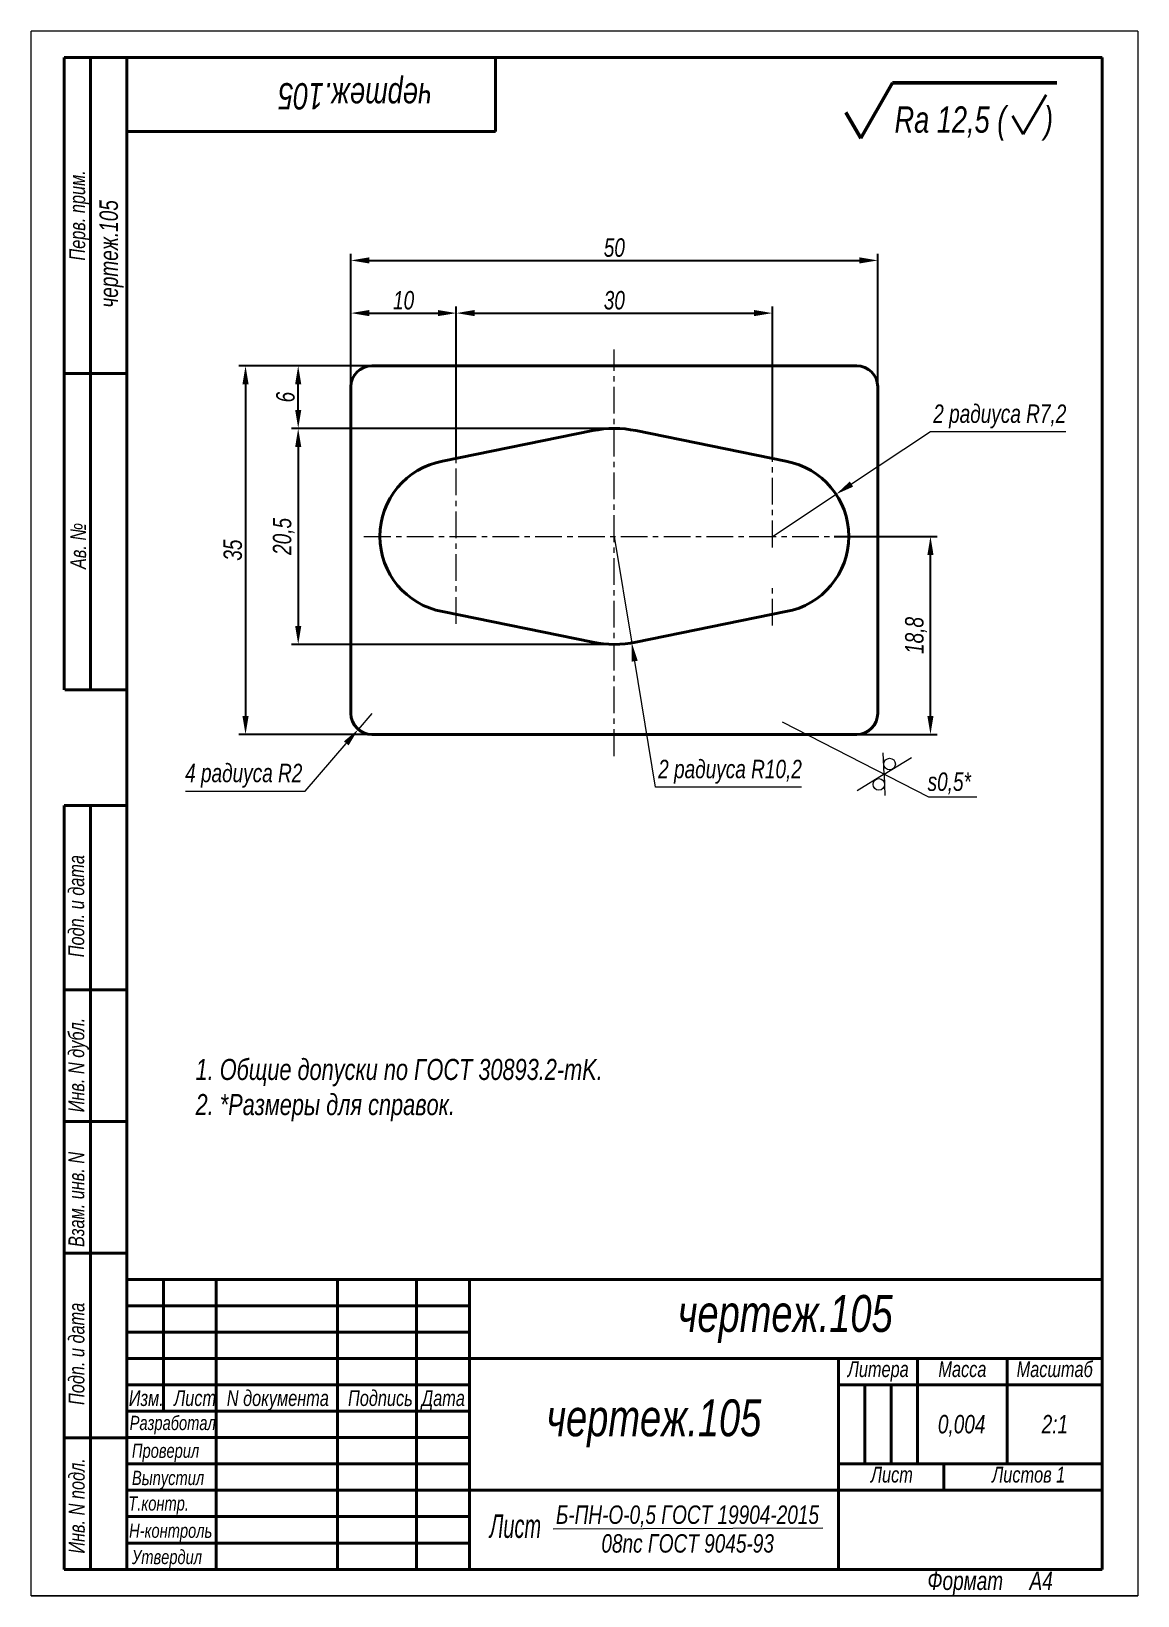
# Model space of a CAD drawing. Header units: millimetres. Extents: x 14684 to 14894, y -9134 to -8837.
import ezdxf

# ---------------------------------------------------------------- set-up
doc = ezdxf.new("R2010")
doc.units = ezdxf.units.MM
doc.linetypes.add('LT_08', pattern=[10.16, 6.35, -1.27, 1.27, -1.27])
for name, color, linetype, lineweight in [('Layer_01', 3, 'Continuous', 13), ('Layer_07', 3, 'Continuous', 13), ('Layer_08', 1, 'Continuous', 15), ('Layer_09', 6, 'Continuous', 15), ('Layer_13', 1, 'Continuous', 13), ('Layer_15', 7, 'Continuous', 40), ('Layer_19', 7, 'Continuous', 50), ('Layer_20', 8, 'Continuous', 20), ('Layer_24', 255, 'Continuous', 40)]:
    doc.layers.add(name, color=color, linetype=linetype, lineweight=lineweight)
doc.styles.add('Style_01', font='ARIALNI.TTF', dxfattribs={"width": 0.9, "height": 3.5})
doc.dimstyles.new('DimStyle_04', dxfattribs={"dimtxt": 3.5, "dimasz": 3.5, "dimexe": 1.25, "dimexo": 0, "dimtad": 1, "dimlfac": 0.5, "dimtxsty": 'Style_01', "dimcen": 2.5, "dimazin": 3, "dimtfac": 1, "dimtmove": 0, "dimatfit": 3})
doc.dimstyles.new('DimStyle_05', dxfattribs={"dimtxt": 3.5, "dimasz": 3.5, "dimexe": 1.25, "dimexo": 0, "dimtad": 1, "dimdec": 1, "dimlfac": 0.5, "dimtxsty": 'Style_01', "dimcen": 0, "dimazin": 3, "dimtfac": 1, "dimtdec": 1, "dimtmove": 0, "dimatfit": 3})
doc.dimstyles.new('DimStyle_18', dxfattribs={"dimtxt": 3.5, "dimasz": 3.5, "dimexe": 1, "dimexo": 0, "dimtad": 1, "dimdec": 0, "dimlfac": 0.5, "dimtxsty": 'Style_01', "dimcen": 0, "dimclrd": 256, "dimclre": 256, "dimclrt": 256, "dimazin": 3, "dimtfac": 1, "dimtdec": 0, "dimtmove": 0, "dimatfit": 3, "dimlwd": 13, "dimlwe": 13})

# ---------------------------------------------------------------- blocks, each defined once
blk = doc.blocks.new('Block_37')
at = {"linetype": 'Continuous', "lineweight": 15}
for p, q in [((16519.22, -3260.03), (16519.22, -2963.03)), ((16729.22, -2963.03), (16519.22, -2963.03)), ((16729.22, -2963.03), (16729.22, -3260.03)), ((16729.22, -3260.03), (16519.22, -3260.03)), ((16729.22, -3260.03), (16519.22, -3260.03)), ((16519.22, -3260.03), (16729.22, -3260.03)), ((16519.22, -3260.03), (16729.22, -3260.03)), ((16729.22, -3260.03), (16519.22, -3260.03))]:
    blk.add_line(p, q, dxfattribs=at)
at = {"layer": 'Layer_24', "linetype": 'Continuous'}
for p, q in [((16525.44, -2968.03), (16537.44, -2968.03)), ((16525.44, -3088.03), (16525.44, -2968.03)), ((16530.44, -3088.03), (16530.44, -2968.03)), ((16722.44, -2968.03), (16537.32, -2968.03)), ((16537.32, -3199.99), (16537.32, -2968.03)), ((16537.44, -2968.03), (16722.44, -2968.03)), ((16607.32, -2968.03), (16607.32, -2982.03)), ((16722.44, -2968.03), (16722.44, -3255.03)), ((16537.32, -2982.03), (16607.32, -2982.03)), ((16525.56, -3028.03), (16537.44, -3028.03)), ((16525.56, -3088.03), (16537.44, -3088.03)), ((16525.44, -3255.03), (16525.44, -3110.03)), ((16525.44, -3110.03), (16537.32, -3110.03)), ((16530.44, -3255.03), (16530.44, -3110.03)), ((16525.44, -3145.03), (16537.32, -3145.03)), ((16525.44, -3170.03), (16537.32, -3170.03)), ((16525.44, -3195.03), (16537.32, -3195.03)), ((16537.32, -3205), (16602.36, -3205)), ((16537.32, -3210), (16602.36, -3210)), ((16537.32, -3215), (16602.36, -3215)), ((16677.41, -3220.01), (16677.41, -3235.02)), ((16682.41, -3220.01), (16682.41, -3235.02)), ((16525.44, -3230.03), (16537.44, -3230.03)), ((16537.32, -3230.01), (16602.36, -3230.01)), ((16537.32, -3235.02), (16602.36, -3235.02)), ((16537.32, -3240.02), (16602.36, -3240.02)), ((16537.32, -3245.02), (16602.36, -3245.02)), ((16537.32, -3250.03), (16602.36, -3250.03)), ((16525.44, -3255.03), (16537.44, -3255.03)), ((16722.44, -3255.03), (16537.44, -3255.03))]:
    blk.add_line(p, q, dxfattribs=at)
for points in [[(16722.44, -3199.99), (16537.32, -3199.99), (16537.32, -3255.03)], [(16544.32, -3199.99), (16544.32, -3225.01)], [(16554.33, -3199.99), (16554.33, -3255.03)], [(16577.34, -3199.99), (16577.34, -3255.03)], [(16592.35, -3199.99), (16592.35, -3255.03)], [(16602.36, -3199.99), (16602.36, -3255.03)], [(16722.44, -3215), (16602.36, -3215)], [(16722.44, -3215), (16602.36, -3215)], [(16672.41, -3215), (16672.41, -3255.03)], [(16687.42, -3215), (16687.42, -3235.02)], [(16704.43, -3215), (16704.43, -3235.02)], [(16704.43, -3215), (16704.43, -3235.02)], [(16537.32, -3220.01), (16602.36, -3220.01)], [(16672.41, -3220.01), (16722.44, -3220.01)], [(16537.32, -3225.01), (16602.36, -3225.01)], [(16672.41, -3235.02), (16722.44, -3235.02)], [(16692.42, -3235.02), (16692.42, -3240.02)], [(16602.36, -3240.02), (16722.44, -3240.02)]]:
    blk.add_lwpolyline(points, dxfattribs=at)
at = {"layer": 'Layer_01', "linetype": 'Continuous', "lineweight": 25, "style": 'Style_01', "width": 0.9}
blk.add_text('Перв. прим.', height=3, rotation=90, dxfattribs=at).set_placement((16529.44, -3006.56))
at = {"layer": 'Layer_01', "linetype": 'Continuous', "style": 'Style_01', "width": 0.9}
blk.add_text('Т.контр.', height=2.7, dxfattribs=at).set_placement((16537.63, -3243.86))
at = {"layer": 'Layer_07', "linetype": 'Continuous', "style": 'Style_01', "width": 0.9}
for s, p in [('Ав. №', (16529.6, -3065.12)), ('Подп. и дата', (16529.25, -3138.82)), ('Инв. N дубл.', (16529.26, -3168.25)), ('Взам. инв. N', (16529.27, -3193.82)), ('Подп. и дата', (16529.29, -3223.82)), ('Инв. N подл.', (16529.34, -3252.03))]:
    blk.add_text(s, height=3, rotation=90, dxfattribs=at).set_placement(p)
for s, height, p in [('Литера', 3, (16674.18, -3218.52)), ('Масса', 3, (16691.39, -3218.52)), ('Масштаб', 3, (16706.24, -3218.52)), ('Изм.', 3, (16537.73, -3224.01)), ('Лист', 3, (16546.32, -3224.01)), ('N документа', 2.9999, (16556.33, -3224.01)), ('Подпись', 3, (16579.34, -3224.01)), ('Дата', 3, (16593.32, -3224.01)), ('Разработал', 2.7, (16537.89, -3228.58)), ('Проверил', 2.7, (16538.32, -3233.85)), ('Выпустил', 2.7, (16538.32, -3239.02)), ('Лист ', 3, (16678.57, -3238.54)), ('Листов 1', 3, (16701.59, -3238.54)), ('Н-контроль', 2.7, (16537.78, -3249.03)), ('Утвердил', 2.7, (16538.32, -3254.03))]:
    blk.add_text(s, height=height, dxfattribs=at).set_placement(p)
at = {"layer": 'Layer_07', "style": 'Style_01', "width": 0.9}
for s, p in [('Формат     А', (16689.3, -3258.94)), ('4', (16711.1, -3258.94))]:
    blk.add_text(s, height=3.5, dxfattribs=at).set_placement(p)
blk = doc.blocks.new('*D67')
at = {"layer": 'Defpoints', "color": 0, "ltscale": 0.5, "transparency": 16777216}
for p in [(14759.02, -8900.68), (14724.86, -8970.68), (14756.38, -8970.68)]:
    blk.add_point(p, dxfattribs=at)
at = {"layer": 'Layer_08', "color": 0, "lineweight": -2, "ltscale": 0.5, "transparency": 16777216}
for p, q in [((14759.02, -8900.68), (14723.61, -8900.68)), ((14724.86, -8904.18), (14724.86, -8967.18)), ((14756.38, -8970.68), (14723.61, -8970.68))]:
    blk.add_line(p, q, dxfattribs=at)
at = {"layer": 'Layer_08', "color": 0, "ltscale": 0.5, "transparency": 16777216}
for points in [[(14724.28, -8904.18), (14725.44, -8904.18), (14724.86, -8900.68)], [(14724.28, -8967.18), (14725.44, -8967.18), (14724.86, -8970.68)]]:
    blk.add_solid(points, dxfattribs=at)
at = {"layer": 'Layer_08', "color": 0, "ltscale": 0.5, "transparency": 16777216, "insert": (14722.45, -8935.68), "char_height": 3.5, "attachment_point": 5, "rotation": 90, "style": 'Style_01'}
blk.add_mtext('35', dxfattribs=at)
blk = doc.blocks.new('*D68')
at = {"layer": 'Defpoints', "color": 0, "ltscale": 0.5, "transparency": 16777216}
for p in [(14844.86, -8880.68), (14844.86, -8914.41), (14744.86, -8917.3)]:
    blk.add_point(p, dxfattribs=at)
at = {"layer": 'Layer_08', "color": 0, "lineweight": -2, "ltscale": 0.5, "transparency": 16777216}
for p, q in [((14744.86, -8917.3), (14744.86, -8879.43)), ((14844.86, -8914.41), (14844.86, -8879.43)), ((14748.36, -8880.68), (14841.36, -8880.68))]:
    blk.add_line(p, q, dxfattribs=at)
at = {"layer": 'Layer_08', "color": 0, "ltscale": 0.5, "transparency": 16777216}
for points in [[(14748.36, -8880.09), (14748.36, -8881.26), (14744.86, -8880.68)], [(14841.36, -8880.09), (14841.36, -8881.26), (14844.86, -8880.68)]]:
    blk.add_solid(points, dxfattribs=at)
at = {"layer": 'Layer_08', "color": 0, "ltscale": 0.5, "transparency": 16777216, "insert": (14794.86, -8878.26), "char_height": 3.5, "attachment_point": 5, "style": 'Style_01'}
blk.add_mtext('50', dxfattribs=at)
blk = doc.blocks.new('*D69')
at = {"layer": 'Defpoints', "color": 0, "ltscale": 0.5, "transparency": 16777216}
for p in [(14794.86, -8912.58), (14734.86, -8953.58), (14794.86, -8953.58)]:
    blk.add_point(p, dxfattribs=at)
at = {"layer": 'Layer_08', "color": 0, "lineweight": -2, "ltscale": 0.5, "transparency": 16777216}
for p, q in [((14794.86, -8912.58), (14733.61, -8912.58)), ((14734.86, -8916.08), (14734.86, -8950.08)), ((14794.86, -8953.58), (14733.61, -8953.58))]:
    blk.add_line(p, q, dxfattribs=at)
at = {"layer": 'Layer_08', "color": 0, "ltscale": 0.5, "transparency": 16777216}
for points in [[(14734.28, -8916.08), (14735.44, -8916.08), (14734.86, -8912.58)], [(14734.28, -8950.08), (14735.44, -8950.08), (14734.86, -8953.58)]]:
    blk.add_solid(points, dxfattribs=at)
at = {"layer": 'Layer_08', "color": 0, "ltscale": 0.5, "transparency": 16777216, "insert": (14732.12, -8933.08), "char_height": 3.5, "attachment_point": 5, "rotation": 90, "style": 'Style_01'}
blk.add_mtext('20,5', dxfattribs=at)
blk = doc.blocks.new('*D70')
at = {"layer": 'Defpoints', "color": 0, "ltscale": 0.5, "transparency": 16777216}
for p in [(14764.86, -8890.68), (14744.86, -8904.68), (14764.86, -8918.28)]:
    blk.add_point(p, dxfattribs=at)
at = {"layer": 'Layer_08', "color": 0, "lineweight": -2, "ltscale": 0.5, "transparency": 16777216}
for p, q in [((14744.86, -8904.68), (14744.86, -8889.43)), ((14748.36, -8890.68), (14761.36, -8890.68)), ((14764.86, -8918.28), (14764.86, -8889.43))]:
    blk.add_line(p, q, dxfattribs=at)
at = {"layer": 'Layer_08', "color": 0, "ltscale": 0.5, "transparency": 16777216}
for points in [[(14748.36, -8890.09), (14748.36, -8891.26), (14744.86, -8890.68)], [(14761.36, -8890.09), (14761.36, -8891.26), (14764.86, -8890.68)]]:
    blk.add_solid(points, dxfattribs=at)
at = {"layer": 'Layer_08', "color": 0, "ltscale": 0.5, "transparency": 16777216, "insert": (14754.86, -8888.26), "char_height": 3.5, "attachment_point": 5, "style": 'Style_01'}
blk.add_mtext('10', dxfattribs=at)
blk = doc.blocks.new('*D71')
at = {"layer": 'Defpoints', "color": 0, "ltscale": 0.5, "transparency": 16777216}
for p in [(14824.86, -8890.68), (14764.86, -8918.28), (14824.86, -8918.28)]:
    blk.add_point(p, dxfattribs=at)
at = {"layer": 'Layer_08', "color": 0, "lineweight": -2, "ltscale": 0.5, "transparency": 16777216}
for p, q in [((14764.86, -8918.28), (14764.86, -8889.43)), ((14768.36, -8890.68), (14821.36, -8890.68)), ((14824.86, -8918.28), (14824.86, -8889.43))]:
    blk.add_line(p, q, dxfattribs=at)
at = {"layer": 'Layer_08', "color": 0, "ltscale": 0.5, "transparency": 16777216}
for points in [[(14768.36, -8890.09), (14768.36, -8891.26), (14764.86, -8890.68)], [(14821.36, -8890.09), (14821.36, -8891.26), (14824.86, -8890.68)]]:
    blk.add_solid(points, dxfattribs=at)
at = {"layer": 'Layer_08', "color": 0, "ltscale": 0.5, "transparency": 16777216, "insert": (14794.86, -8888.26), "char_height": 3.5, "attachment_point": 5, "style": 'Style_01'}
blk.add_mtext('30', dxfattribs=at)
blk = doc.blocks.new('*D72')
at = {"layer": 'Defpoints', "color": 0, "ltscale": 0.5, "transparency": 16777216}
for p in [(14836.6, -8933.08), (14854.86, -8933.08), (14836.02, -8970.68)]:
    blk.add_point(p, dxfattribs=at)
at = {"layer": 'Layer_08', "color": 0, "lineweight": -2, "ltscale": 0.5, "transparency": 16777216}
for p, q in [((14836.6, -8933.08), (14856.11, -8933.08)), ((14854.86, -8967.18), (14854.86, -8936.58)), ((14836.02, -8970.68), (14856.11, -8970.68))]:
    blk.add_line(p, q, dxfattribs=at)
at = {"layer": 'Layer_08', "color": 0, "ltscale": 0.5, "transparency": 16777216}
for points in [[(14854.28, -8936.58), (14855.44, -8936.58), (14854.86, -8933.08)], [(14854.28, -8967.18), (14855.44, -8967.18), (14854.86, -8970.68)]]:
    blk.add_solid(points, dxfattribs=at)
at = {"layer": 'Layer_08', "color": 0, "ltscale": 0.5, "transparency": 16777216, "insert": (14852.12, -8951.88), "char_height": 3.5, "attachment_point": 5, "rotation": 90, "style": 'Style_01'}
blk.add_mtext('18,8', dxfattribs=at)
blk = doc.blocks.new('*D74')
at = {"layer": 'Defpoints', "color": 0, "ltscale": 0.5, "transparency": 16777216}
for p in [(14734.86, -8900.68), (14791.07, -8900.68), (14794.86, -8912.58)]:
    blk.add_point(p, dxfattribs=at)
at = {"layer": 'Layer_08', "color": 0, "lineweight": -2, "ltscale": 0.5, "transparency": 16777216}
for p, q in [((14791.07, -8900.68), (14733.61, -8900.68)), ((14734.86, -8909.08), (14734.86, -8904.18)), ((14794.86, -8912.58), (14733.61, -8912.58))]:
    blk.add_line(p, q, dxfattribs=at)
at = {"layer": 'Layer_08', "color": 0, "ltscale": 0.5, "transparency": 16777216}
for points in [[(14734.28, -8904.18), (14735.44, -8904.18), (14734.86, -8900.68)], [(14734.28, -8909.08), (14735.44, -8909.08), (14734.86, -8912.58)]]:
    blk.add_solid(points, dxfattribs=at)
at = {"layer": 'Layer_08', "color": 0, "ltscale": 0.5, "transparency": 16777216, "insert": (14732.45, -8906.63), "char_height": 3.5, "attachment_point": 5, "rotation": 90, "style": 'Style_01'}
blk.add_mtext('6', dxfattribs=at)
blk = doc.blocks.new('*D75')
at = {"layer": 'Defpoints', "color": 0, "ltscale": 0.5, "transparency": 16777216}
for p in [(14748.86, -8966.68), (14746.25, -8969.71)]:
    blk.add_point(p, dxfattribs=at)
at = {"layer": 'Layer_08', "linetype": 'Continuous', "lineweight": 13, "ltscale": 0.5, "transparency": 16777216}
for p, q in [((14748.86, -8966.68), (14746.25, -8969.71)), ((14736.2, -8981.43), (14743.97, -8972.37)), ((14713.46, -8981.43), (14736.2, -8981.43))]:
    blk.add_line(p, q, dxfattribs=at)
at = {"layer": 'Layer_08', "ltscale": 0.5, "transparency": 16777216}
blk.add_solid([(14743.53, -8971.99), (14744.42, -8972.75), (14746.25, -8969.71)], dxfattribs=at)
at = {"layer": 'Layer_08', "ltscale": 0.5, "transparency": 16777216, "insert": (14724.52, -8978.51), "char_height": 3.5, "attachment_point": 5, "style": 'Style_01'}
blk.add_mtext('4 радиуса R2', dxfattribs=at)
blk = doc.blocks.new('*D80')
at = {"layer": 'Defpoints', "color": 0, "ltscale": 0.5, "transparency": 16777216}
for p in [(14794.86, -8933.08), (14798.17, -8953.31)]:
    blk.add_point(p, dxfattribs=at)
at = {"layer": 'Layer_08', "linetype": 'Continuous', "lineweight": 13, "ltscale": 0.5, "transparency": 16777216}
for p, q in [((14794.86, -8933.08), (14798.17, -8953.31)), ((14802.65, -8980.68), (14798.74, -8956.76)), ((14830.36, -8980.68), (14802.65, -8980.68))]:
    blk.add_line(p, q, dxfattribs=at)
at = {"layer": 'Layer_08', "ltscale": 0.5, "transparency": 16777216}
blk.add_solid([(14799.31, -8956.67), (14798.16, -8956.85), (14798.17, -8953.31)], dxfattribs=at)
at = {"layer": 'Layer_08', "ltscale": 0.5, "transparency": 16777216, "insert": (14816.82, -8977.76), "char_height": 3.5, "attachment_point": 5, "style": 'Style_01'}
blk.add_mtext('2 радиуса R10,2', dxfattribs=at)
blk = doc.blocks.new('*D81')
at = {"layer": 'Defpoints', "color": 0, "ltscale": 0.5, "transparency": 16777216}
for p in [(14836.95, -8925.07), (14824.86, -8933.08)]:
    blk.add_point(p, dxfattribs=at)
at = {"layer": 'Layer_08', "linetype": 'Continuous', "lineweight": 13, "ltscale": 0.5, "transparency": 16777216}
for p, q in [((14854.86, -8913.22), (14839.87, -8923.14)), ((14880.56, -8913.22), (14854.86, -8913.22)), ((14824.86, -8933.08), (14836.95, -8925.07))]:
    blk.add_line(p, q, dxfattribs=at)
at = {"layer": 'Layer_08', "ltscale": 0.5, "transparency": 16777216}
blk.add_solid([(14839.55, -8922.65), (14840.19, -8923.63), (14836.95, -8925.07)], dxfattribs=at)
at = {"layer": 'Layer_08', "ltscale": 0.5, "transparency": 16777216, "insert": (14868.02, -8910.3), "char_height": 3.5, "attachment_point": 5, "style": 'Style_01'}
blk.add_mtext('2 радиуса R7,2', dxfattribs=at)

msp = doc.modelspace()

# ---------------------------------------------------------------- linework, layer by layer
at = {"layer": 'Layer_01', "lineweight": 13, "ltscale": 0.303109}
msp.add_line((14841.616, -8857.491), (14847.678, -8846.991), dxfattribs=at)
msp.add_line((14841.616, -8857.491), (14847.678, -8846.991), dxfattribs=at)
msp.add_line((14841.616, -8857.491), (14847.678, -8846.991), dxfattribs=at)
at = {"layer": 'Layer_01', "lineweight": 30}
for q in [(14876.802, -8849.238), (14876.802, -8849.238), (14876.802, -8849.238), (14876.802, -8849.238), (14870.452, -8853.238), (14870.452, -8853.238), (14870.452, -8853.238), (14870.452, -8853.238)]:
    msp.add_line((14872.472, -8856.738), q, dxfattribs=at)
at = {"layer": 'Layer_01', "lineweight": 13, "ltscale": 0.141451}
msp.add_line((14841.616, -8857.491), (14838.787, -8852.591), dxfattribs=at)
msp.add_line((14841.616, -8857.491), (14838.787, -8852.591), dxfattribs=at)
msp.add_line((14841.616, -8857.491), (14838.787, -8852.591), dxfattribs=at)
at = {"layer": 'Layer_01'}
msp.add_line((14783.265, -9121.492), (14834.462, -9121.307), dxfattribs=at)
at = {"layer": 'Layer_09', "linetype": 'LT_08', "ltscale": 0.8}
for p, q in [((14794.859, -8974.775), (14794.859, -8897.568)), ((14764.859, -8949.658), (14764.859, -8916.494)), ((14824.859, -8935.155), (14824.859, -8916.154)), ((14747.33, -8933.076), (14842.067, -8933.076)), ((14824.859, -8949.998), (14824.859, -8942.607))]:
    msp.add_line(p, q, dxfattribs=at)
at = {"layer": 'Layer_13'}
msp.add_lwpolyline([(14826.739, -8968.303), (14854.461, -8982.511), (14863.641, -8982.511)], dxfattribs=at)
at = {"layer": 'Layer_15', "linetype": 'Continuous'}
for p, q in [((14748.859, -8900.676), (14840.859, -8900.676)), ((14744.859, -8966.676), (14744.859, -8904.676)), ((14844.859, -8904.676), (14844.859, -8966.676)), ((14762.259, -8918.811), (14790.757, -8912.99)), ((14798.959, -8912.99), (14827.416, -8918.803)), ((14790.773, -8953.164), (14762.259, -8947.341)), ((14827.416, -8947.349), (14798.95, -8953.163)), ((14840.859, -8970.676), (14748.859, -8970.676))]:
    msp.add_line(p, q, dxfattribs=at)
for centre, radius, start, end in [((14748.859, -8904.676), 4, 90, 180), ((14840.859, -8904.676), 4, 0, 90), ((14794.859, -8933.076), 20.5, 78.46304, 101.5433), ((14764.859, -8933.076), 14.5, 100.32959, 259.66985), ((14824.859, -8933.076), 14.5, 280.15576, 79.84424), ((14794.859, -8933.076), 20.5, 258.50299, 281.51285), ((14748.859, -8966.676), 4, 180, 270), ((14840.859, -8966.676), 4, 270, 0)]:
    msp.add_arc(centre, radius, start, end, dxfattribs=at)
at = {"layer": 'Layer_19', "lineweight": 50}
for p, q in [((14841.616, -8857.491), (14847.678, -8846.991)), ((14847.678, -8846.991), (14878.82, -8846.991)), ((14841.616, -8857.491), (14838.787, -8852.591))]:
    msp.add_line(p, q, dxfattribs=at)
at = {"layer": 'Layer_20', "color": 1, "lineweight": 13, "ltscale": 0.141451}
for q in [(14845.883, -8974.182), (14846.223, -8982.257)]:
    msp.add_line((14846.086, -8978.218), q, dxfattribs=at)
at = {"layer": 'Layer_20', "color": 1, "lineweight": 13, "ltscale": 0.303109}
for q in [(14851.243, -8975.031), (14840.929, -8981.405)]:
    msp.add_line((14846.086, -8978.218), q, dxfattribs=at)
at = {"layer": 'Layer_20', "color": 1, "lineweight": 13}
for centre in [(14847.114, -8976.291), (14847.114, -8976.291), (14847.114, -8976.291), (14847.114, -8976.291), (14845.058, -8980.146)]:
    msp.add_circle(centre, 1.098, dxfattribs=at)

# ---------------------------------------------------------------- block references
at = {"layer": 'Layer_08'}
msp.add_blockref('Block_37', (-1835.019, -5874.147), dxfattribs=at)

# ---------------------------------------------------------------- texts
at = {"layer": 'Layer_01', "style": 'Style_01'}
for s, height, width, p in [('Rа 12,5 (     )', 5, 0.9, (14848.05, -8856.432)), ('Лист', 4.5, 0.735, (14771.202, -9123.203))]:
    msp.add_text(s, height=height, dxfattribs=dict(at, width=width)).set_placement(p)
at = {"layer": 'Layer_01', "insert": (14715.378, -9044.141), "char_height": 4, "attachment_point": 7, "style": 'Style_01'}
msp.add_mtext_dynamic_manual_height_columns('1. Общие допуски по ГОСТ 30893.2-mK.\\P2. *Размеры для справок.', width=174.62139, gutter_width=70, heights=[66.329], dxfattribs=at)
at = {"layer": 'Layer_01', "style": 'Style_01'}
for s, insert, char_height, width, attachment_point in [('чертеж.105', (14827.3, -9081.646), 7, 119.91898, 5), ('чертеж.105', (14802.364, -9101.461), 7, 70.04667, 5), ('Б-ПН-О-0,5 ГОСТ 19904-2015 ', (14783.777, -9117.041), 3.5, 80.46037, 1), ('08пс ГОСТ 9045-93', (14792.404, -9122.496), 3.5, 80.46037, 1)]:
    msp.add_mtext(s, dxfattribs=dict(at, insert=insert, char_height=char_height, width=width, attachment_point=attachment_point))
at = {"layer": 'Layer_07', "linetype": 'Continuous', "style": 'Style_01', "width": 0.9}
for height, rotation, p in [(5, 180, (14760.246, -8847.018)), (3.5, 90, (14700.643, -8889.633))]:
    msp.add_text('чертеж.105', height=height, rotation=rotation, dxfattribs=at).set_placement(p)
for s, p in [('0,004', (14856.27, -9103.356)), ('2:1', (14875.969, -9103.36))]:
    msp.add_text(s, height=3.5, dxfattribs=at).set_placement(p)
at = {"layer": 'Layer_13', "style": 'Style_01', "width": 0.9}
msp.add_text('s0,5*', height=3.5, dxfattribs=at).set_placement((14854.318, -8981.386))

# ---------------------------------------------------------------- dimensions: what is measured, and where the dimension line sits
at = {"layer": 'Layer_08', "ltscale": 0.5}
dim = msp.add_linear_dim(base=(14844.859, -8880.676), p1=(14744.859, -8917.305), p2=(14844.859, -8914.405), dimstyle='DimStyle_04', dxfattribs=at)
dim.commit()
dim.dimension.update_dxf_attribs({"geometry": '*D68', "text_midpoint": (14794.859, -8878.264)})
for base, p1, p2, picture, middle in [((14764.859, -8890.676), (14744.859, -8904.676), (14764.859, -8918.28), '*D70', (14754.859, -8890.676)), ((14824.859, -8890.676), (14764.859, -8918.28), (14824.859, -8918.281), '*D71', (14794.859, -8890.676))]:
    dim = msp.add_linear_dim(base=base, p1=p1, p2=p2, dimstyle='DimStyle_04', dxfattribs=at)
    dim.commit()
    dim.dimension.update_dxf_attribs({"geometry": picture, "text_midpoint": middle, "dimtype": 160})
for base, p1, p2, dimstyle, picture, middle in [((14724.859, -8970.676), (14759.015, -8900.676), (14756.381, -8970.676), 'DimStyle_04', '*D67', (14722.447, -8935.676)), ((14734.8589269, -8900.6758111), (14794.8577924, -8912.5758113), (14791.0708922, -8900.6758111), 'DimStyle_05', '*D74', (14732.4469214, -8906.6258112)), ((14734.859, -8953.576), (14794.859, -8912.576), (14794.859, -8953.576), 'DimStyle_04', '*D69', (14732.123, -8933.076)), ((14854.859, -8933.076), (14836.024, -8970.676), (14836.599, -8933.076), 'DimStyle_04', '*D72', (14852.123, -8951.876))]:
    dim = msp.add_linear_dim(base=base, p1=p1, p2=p2, angle=90, dimstyle=dimstyle, dxfattribs=at)
    dim.commit()
    dim.dimension.update_dxf_attribs({"geometry": picture, "text_midpoint": middle})
for center, mpoint, text, picture, middle in [((14824.859, -8933.076), (14836.95, -8925.072), '2 радиуса R7,2', '*D81', (14868.022, -8913.218)), ((14794.859, -8933.076), (14798.172, -8953.306), '2 радиуса R10,2', '*D80', (14816.82, -8980.676)), ((14748.859, -8966.676), (14746.254, -8969.711), '4 радиуса <>', '*D75', (14724.516, -8981.427))]:
    dim = msp.add_radius_dim(center=center, mpoint=mpoint, text=text, dimstyle='DimStyle_18', dxfattribs=at)
    dim.commit()
    dim.dimension.update_dxf_attribs({"geometry": picture, "text_midpoint": middle, "dimtype": 164})

doc.saveas('drawing.dxf')
